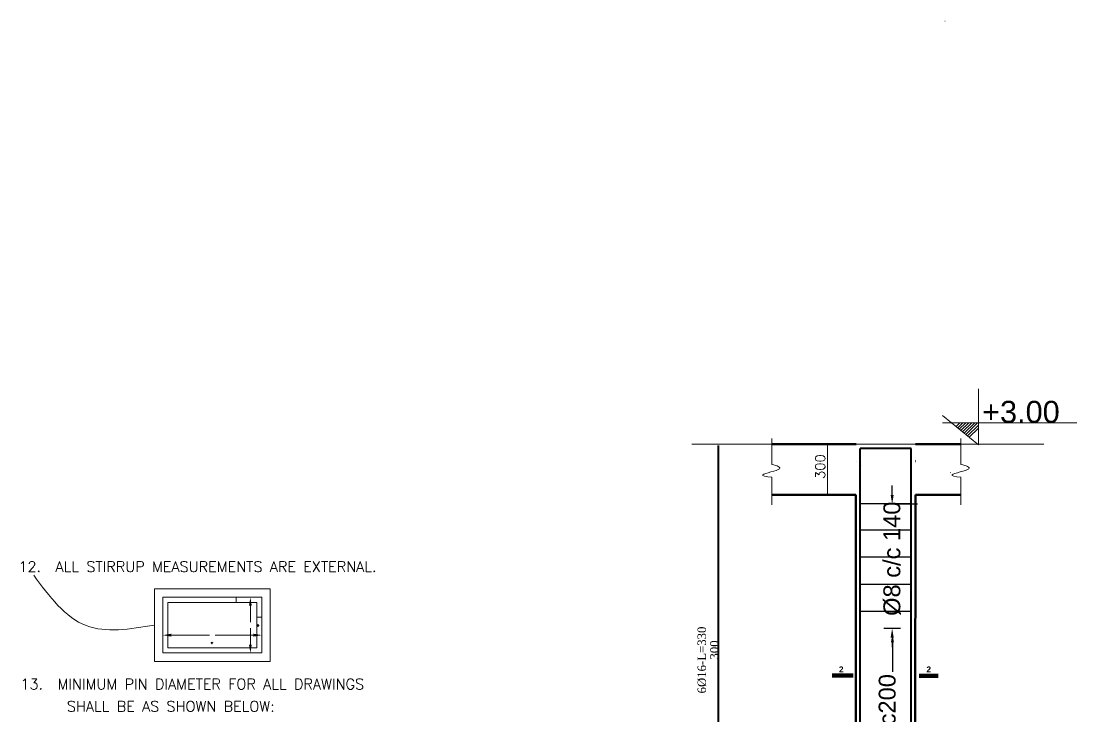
# Model space of a CAD drawing. Extents: x 60675 to 406257, y -6788 to 756297.
# Drawn here: x 380698 to 386943, y 752190 to 756297 of the extents above; entities that cross this region are included whole.
import ezdxf

# ---------------------------------------------------------------- set-up
doc = ezdxf.new("R2010")
doc.units = 0
doc.linetypes.add('CONTINOUS', pattern=[2000000.0, 1000000.0, 1000000.0])
doc.layers.get('0').update_dxf_attribs({"linetype": 'CONTINUOUS'})
doc.layers.get('Defpoints').update_dxf_attribs({"linetype": 'CONTINUOUS'})
for name, color, linetype, lineweight in [('CONC', 6, 'CONTINUOUS', 50), ('DIM', 247, 'CONTINUOUS', 20), ('REIN', 6, 'CONTINUOUS', 40), ('sec', 4, 'CONTINUOUS', 15), ('stirup', 4, 'CONTINUOUS', 30), ('WALL', 7, 'CONTINUOUS', 60)]:
    doc.layers.add(name, color=color, linetype=linetype, lineweight=lineweight)
doc.styles.add('100 to 10', font='times.ttf', dxfattribs={"height": 15})
doc.styles.add('normal 2.5', font='romans.shx')
doc.styles.add('NORMAL2.5', font='romans.shx', dxfattribs={"height": 225})
doc.styles.add('ST-T-50', font='arial.ttf', dxfattribs={"height": 130})
doc.styles.add('T30', font='arial.ttf', dxfattribs={"height": 75})
doc.styles.add('T50', font='arial.ttf', dxfattribs={"height": 13})
doc.styles.add('TEXT50-2.25', font='romans.shx')
doc.dimstyles.new('d30', dxfattribs={"dimtxt": 85, "dimasz": 55, "dimexe": 50, "dimexo": 50, "dimgap": 20, "dimtad": 1, "dimdec": 0, "dimzin": 1, "dimdsep": 46, "dimtxsty": 'T30', "dimblk1": 'ARCHTICK', "dimblk2": 'ARCHTICK', "dimsah": 1, "dimcen": 0, "dimdle": 50, "dimclrd": 256, "dimclre": 256, "dimclrt": 7, "dimadec": 0, "dimazin": 0, "dimtfac": 1, "dimtdec": 0, "dimtix": 1, "dimtofl": 0, "dimtmove": 2, "dimatfit": 3, "dimldrblk": 'ARCHTICK', "dimfxl": 1, "dimtolj": 1, "dimtzin": 0, "dimarcsym": 0})

# ---------------------------------------------------------------- blocks, each defined once
blk = doc.blocks.new('124')
for p, q in [((-1.3, 0.1), (-1.3, 0.5)), ((-1.2, 0.1), (-1.2, 0.5)), ((0.9, 0.8), (-1.1, 0.8)), ((0.9, 0.6), (-1.1, 0.6)), ((-1.1, 0.6), (-0.7, 0.6)), ((-1.1, 0.1), (-1.1, 0.5)), ((-0.6, 0.1), (-0.6, 0.5)), ((-0.6, 0.1), (-0.6, 0.5)), ((-0.5, 0.6), (-0.2, 0.6)), ((-0.1, 0.1), (-0.1, 0.5)), ((-0.1, 0.1), (-0.1, 0.5)), ((0.4, 0.6), (0, 0.6)), ((0.4, 0.1), (0.4, 0.5)), ((0.9, 0.6), (0.5, 0.6)), ((0.5, 0.1), (0.5, 0.5)), ((0.9, 0.1), (0.9, 0.5)), ((1, 0.5), (1, 0.1)), ((1.1, 0.5), (1.1, 0.1)), ((-1.1, 0), (-0.7, 0)), ((-0.5, 0), (-0.2, 0)), ((0.4, 0), (0, 0)), ((0.9, 0), (0.5, 0))]:
    blk.add_line(p, q)
for centre, radius, start, end in [((-1.1, 0.5), 0.227, 90, 179.81046), ((-1.2, 0.1), 0.0637, 175.59947, 4.10003), ((-1.1, 0.5), 0.1, 90, 179.81046), ((-1.1, 0.5), 0.072, 89.82094, 179.82094), ((-1.1, 0.1), 0.072, 179.82094, 269.82094), ((-0.7, 0.5), 0.072, 359.82094, 89.82094), ((-0.7, 0.1), 0.072, 269.82094, 359.82094), ((-0.5, 0.5), 0.072, 89.82094, 179.82094), ((-0.5, 0.1), 0.072, 179.82094, 269.82094), ((-0.2, 0.5), 0.072, 359.82094, 89.82094), ((-0.2, 0.1), 0.072, 269.82094, 359.82094), ((0, 0.5), 0.072, 90.17906, 180.17906), ((0, 0.1), 0.072, 180.17906, 270.17906), ((0.4, 0.5), 0.072, 0.17906, 90.17906), ((0.4, 0.1), 0.072, 270.17906, 0.17906), ((0.5, 0.5), 0.072, 90.17906, 180.17906), ((0.5, 0.1), 0.072, 180.17906, 270.17906), ((0.9, 0.5), 0.227, 0.18954, 90), ((0.9, 0.5), 0.1, 0.18954, 90), ((0.9, 0.5), 0.072, 0.17906, 90.17906), ((0.9, 0.1), 0.072, 270.17906, 0.17906), ((1, 0.1), 0.0637, 175.89997, 4.40053)]:
    blk.add_arc(centre, radius, start, end)
blk = doc.blocks.new('*D182')
at = {"layer": 'Defpoints', "color": 0, "lineweight": 25}
for p in [(385850.6, 753441.8), (386050.6, 753441.8), (385949, 752707.3)]:
    blk.add_point(p, dxfattribs=at)
at = {"layer": 'DIM', "lineweight": -2}
for p, q in [((385850.6, 753496.8), (385850.6, 753551.8)), ((386000.6, 753441.8), (385800.6, 753441.8)), ((385899, 752707.3), (385800.6, 752707.3)), ((385850.6, 752652.3), (385850.6, 752597.3))]:
    blk.add_line(p, q, dxfattribs=at)
at = {"layer": 'DIM', "lineweight": 25}
for points in [[(385841.5, 753496.8), (385859.8, 753496.8), (385850.6, 753441.8)], [(385841.5, 752652.3), (385859.8, 752652.3), (385850.6, 752707.3)]]:
    blk.add_solid(points, dxfattribs=at)
at = {"layer": 'DIM', "color": 7, "insert": (385850.6, 753119.1), "char_height": 13, "attachment_point": 5, "rotation": 90, "style": 'T50'}
blk.add_mtext('\\A1;{\\H7.692x;%%C8 c/c 140}', dxfattribs=at)
blk = doc.blocks.new('_ARCHTICK')
at = {"color": 0, "linetype": 'ByBlock', "const_width": 0.15}
blk.add_lwpolyline([(-0.5, -0.5), (0.5, 0.5)], dxfattribs=at)
blk = doc.blocks.new('*D183')
at = {"layer": 'Defpoints', "color": 0, "lineweight": 25}
for p in [(385852.3, 752679), (385852.3, 752679), (385852.3, 751503.7)]:
    blk.add_point(p, dxfattribs=at)
at = {"layer": 'DIM', "lineweight": -2}
for p, q in [((385852.3, 752624), (385852.3, 752451.1)), ((385852.3, 751558.7), (385852.3, 751825.5))]:
    blk.add_line(p, q, dxfattribs=at)
at = {"layer": 'DIM', "lineweight": 25}
for points in [[(385843.1, 752624), (385861.4, 752624), (385852.3, 752679)], [(385843.1, 751558.7), (385861.4, 751558.7), (385852.3, 751503.7)]]:
    blk.add_solid(points, dxfattribs=at)
at = {"layer": 'DIM', "color": 7, "insert": (385822.7, 752138.3), "char_height": 13, "attachment_point": 5, "rotation": 90, "style": 'T50'}
blk.add_mtext('\\A1;{\\H7.692x;%%C8c/c200}', dxfattribs=at)

msp = doc.modelspace()

# ---------------------------------------------------------------- linework, layer by layer
at = {"color": 30, "linetype": 'CONTINOUS', "lineweight": 13}
for p, q in [((386747.31552, 753796.25119), (384665.45276, 753796.25119)), ((386257.4053, 753796.37284), (386476.91002, 753796.37284))]:
    msp.add_line(p, q, dxfattribs=at)
at = {"lineweight": 20}
for p, q in [((381486.21198, 752941.28165), (382172.20296, 752941.28165)), ((381486.21198, 752510.96299), (381486.21198, 752941.28165)), ((381486.21198, 752941.28165), (382172.20296, 752941.28165)), ((381486.21198, 752510.96299), (381486.21198, 752941.28165)), ((382172.20296, 752941.28165), (382172.20296, 752510.96299)), ((382172.20296, 752941.28165), (382172.20296, 752510.96299)), ((382172.20296, 752510.96299), (381486.21198, 752510.96299)), ((382172.20296, 752510.96299), (381486.21198, 752510.96299))]:
    msp.add_line(p, q, dxfattribs=at)
at = {"color": 4, "lineweight": 20}
for p, q in [((381536.21198, 752891.28165), (382122.20296, 752891.28165)), ((381536.21198, 752562.07782), (381536.21198, 752891.28165)), ((381536.21198, 752891.28165), (382122.20296, 752891.28165)), ((381536.21198, 752562.07782), (381536.21198, 752891.28165)), ((381566.21198, 752861.28165), (382092.20296, 752861.28165)), ((381566.21198, 752592.07782), (381566.21198, 752861.28165)), ((381566.21198, 752861.28165), (382092.20296, 752861.28165)), ((381566.21198, 752592.07782), (381566.21198, 752861.28165)), ((381970.04357, 752891.28165), (381970.04357, 752861.28165)), ((381970.04357, 752891.28165), (381970.04357, 752861.28165)), ((382092.20296, 752861.28165), (382092.20296, 752592.07782)), ((382092.20296, 752861.28165), (382092.20296, 752592.07782)), ((382122.20296, 752891.28165), (382122.20296, 752562.07782)), ((382122.20296, 752891.28165), (382122.20296, 752562.07782)), ((382092.20296, 752772.82484), (382098.45296, 752772.82484)), ((382092.20296, 752772.82484), (382098.45296, 752772.82484)), ((382100.95296, 752772.82484), (382105.95296, 752772.82484)), ((382100.95296, 752772.82484), (382105.95296, 752772.82484)), ((382108.45296, 752772.82484), (382113.45296, 752772.82484)), ((382108.45296, 752772.82484), (382113.45296, 752772.82484)), ((382115.95296, 752772.82484), (382122.20296, 752772.82484)), ((382115.95296, 752772.82484), (382122.20296, 752772.82484)), ((382122.20296, 752562.07782), (381536.21198, 752562.07782)), ((382122.20296, 752562.07782), (381536.21198, 752562.07782)), ((382092.20296, 752592.07782), (381566.21198, 752592.07782)), ((382092.20296, 752592.07782), (381566.21198, 752592.07782))]:
    msp.add_line(p, q, dxfattribs=at)
at = {"lineweight": 20}
msp.add_spline([(380772.47157, 753021.85676), (381083.03833, 752723.71733), (381486.21198, 752726.67973)], degree=3, dxfattribs=at)
msp.add_spline([(380772.47157, 753021.85676), (381083.03833, 752723.71733), (381486.21198, 752726.67973)], degree=3, dxfattribs=at)
at = {"layer": 'CONC'}
for p, q in [((385137.2212, 753796.25119), (385637.2212, 753796.25119)), ((385987.7212, 753796.25119), (386256.92995, 753796.25119)), ((385636.7212, 753696.25119), (385637.2212, 753696.75119)), ((385636.7212, 753696.25119), (385637.2212, 753696.75119)), ((385636.7212, 753696.25119), (385637.2212, 753696.75119)), ((385636.7212, 753696.25119), (385637.2212, 753696.75119)), ((385636.7212, 753696.25119), (385637.2212, 753696.75119)), ((385987.7212, 753696.25119), (385987.2212, 753696.75119)), ((385987.7212, 753696.25119), (385987.2212, 753696.75119)), ((385987.7212, 753696.25119), (385987.2212, 753696.75119)), ((385987.7212, 753696.25119), (385987.2212, 753696.75119)), ((385987.7212, 753696.25119), (385987.2212, 753696.75119)), ((385137.2212, 753496.25119), (385636.2212, 753496.25119)), ((385636.7212, 750796.25119), (385636.2212, 753496.25119)), ((385987.2212, 750796.25119), (385987.71211, 753496.25119)), ((385987.7212, 753496.25119), (386256.92995, 753496.25119)), ((385636.2212, 753446.25119), (385636.7212, 753445.75119)), ((385636.7212, 753446.25119), (385637.2212, 753445.75119)), ((385636.7212, 753446.25119), (385637.2212, 753445.75119)), ((385636.7212, 753446.25119), (385637.2212, 753445.75119)), ((385636.7212, 753446.25119), (385637.2212, 753445.75119)), ((385636.7212, 753446.25119), (385637.2212, 753445.75119)), ((385987.2212, 753445.75119), (385987.7212, 753446.25119)), ((385987.7212, 753446.25119), (385987.2212, 753445.75119)), ((385987.7212, 753446.25119), (385987.2212, 753445.75119)), ((385987.7212, 753446.25119), (385987.2212, 753445.75119)), ((385987.7212, 753446.25119), (385987.2212, 753445.75119)), ((385987.7212, 753446.25119), (385987.2212, 753445.75119))]:
    msp.add_line(p, q, dxfattribs=at)
at = {"layer": 'DIM'}
for p, q in [((386361.20241, 754122.88067), (386361.20241, 753792.44739)), ((386361.20241, 753792.44739), (386148.60521, 753965.16717)), ((386148.60521, 753922.26046), (386943.28283, 753922.26046)), ((386228.3941, 753900.34449), (386250.31007, 753922.26046)), ((386238.14769, 753892.42041), (386267.98774, 753922.26046)), ((386247.90128, 753884.49633), (386285.66541, 753922.26046)), ((386257.65486, 753876.57225), (386303.34308, 753922.26046)), ((386267.40845, 753868.64817), (386321.02075, 753922.26046)), ((386277.16204, 753860.72408), (386338.69842, 753922.26046)), ((386286.91563, 753852.8), (386356.37609, 753922.26046)), ((386296.66922, 753844.87592), (386361.20241, 753909.40912)), ((386306.4228, 753836.95184), (386361.20241, 753891.73145))]:
    msp.add_line(p, q, dxfattribs=at)
at = {"layer": 'DIM', "color": 9, "lineweight": 20}
for p, q in [((385468.43994, 753796.25119), (385468.43994, 753496.25119)), ((382072.20296, 752891.28165), (382029.26095, 752891.28165)), ((382072.20296, 752891.28165), (382029.26095, 752891.28165)), ((382054.26095, 752841.28165), (382054.26095, 752743.94164)), ((382054.26095, 752841.28165), (382054.26095, 752743.94164)), ((381536.21198, 752612.07782), (381536.21198, 752692.32176)), ((381536.21198, 752612.07782), (381536.21198, 752692.32176)), ((381586.21198, 752667.32176), (381811.94557, 752667.32176)), ((381586.21198, 752667.32176), (381811.94557, 752667.32176)), ((382072.20296, 752667.32176), (381846.46938, 752667.32176)), ((382072.20296, 752667.32176), (381846.46938, 752667.32176)), ((382054.26095, 752612.07782), (382054.26095, 752709.41783)), ((382054.26095, 752612.07782), (382054.26095, 752709.41783)), ((382122.20296, 752612.07782), (382122.20296, 752692.32176)), ((382122.20296, 752612.07782), (382122.20296, 752692.32176)), ((382072.20296, 752562.07782), (382029.26095, 752562.07782)), ((382072.20296, 752562.07782), (382029.26095, 752562.07782))]:
    msp.add_line(p, q, dxfattribs=at)
for points in [[(382045.92762, 752841.28165), (382062.59428, 752841.28165), (382054.26095, 752891.28165)], [(382045.92762, 752841.28165), (382062.59428, 752841.28165), (382054.26095, 752891.28165)], [(381586.21198, 752675.65509), (381586.21198, 752658.98843), (381536.21198, 752667.32176)], [(381586.21198, 752675.65509), (381586.21198, 752658.98843), (381536.21198, 752667.32176)], [(382072.20296, 752675.65509), (382072.20296, 752658.98843), (382122.20296, 752667.32176)], [(382072.20296, 752675.65509), (382072.20296, 752658.98843), (382122.20296, 752667.32176)], [(382045.92762, 752612.07782), (382062.59428, 752612.07782), (382054.26095, 752562.07782)], [(382045.92762, 752612.07782), (382062.59428, 752612.07782), (382054.26095, 752562.07782)]]:
    msp.add_solid(points, dxfattribs=at)
at = {"layer": 'REIN'}
for p, q in [((384822.90026, 750796.25119), (384822.90026, 753788.40622)), ((385662.2212, 748821.25119), (385662.2212, 753771.25119)), ((385962.2212, 753771.25119), (385662.2212, 753771.25119)), ((385962.2212, 748821.25119), (385962.2212, 753771.25119)), ((385662.7212, 753671.25119), (385662.2212, 753670.75119)), ((385662.7212, 753671.25119), (385662.2212, 753670.75119)), ((385662.7212, 753671.25119), (385662.2212, 753670.75119)), ((385662.7212, 753671.25119), (385662.2212, 753670.75119)), ((385662.7212, 753671.25119), (385662.2212, 753670.75119)), ((385662.7212, 753471.25119), (385662.2212, 753471.75119)), ((385662.7212, 753471.25119), (385662.2212, 753471.75119)), ((385662.7212, 753471.25119), (385662.2212, 753471.75119)), ((385662.7212, 753471.25119), (385662.2212, 753471.75119)), ((385662.7212, 753471.25119), (385662.2212, 753471.75119))]:
    msp.add_line(p, q, dxfattribs=at)
at = {"layer": 'sec'}
for p, q in [((385137.92908, 753829.19945), (385137.92908, 753677.08538)), ((386257.63783, 753829.19945), (386257.63783, 753677.08538)), ((385137.92908, 753601.07581), (385137.92908, 753438.18802)), ((386257.63783, 753601.07581), (386257.63783, 753438.18802))]:
    msp.add_line(p, q, dxfattribs=at)
at = {"layer": 'sec', "const_width": 25}
for points in [[(385620.37714, 752428.35434), (385494.20667, 752428.35434)], [(386010.02346, 752427.19658), (386124.06764, 752427.19658)]]:
    msp.add_lwpolyline(points, dxfattribs=at)
at = {"layer": 'sec'}
for points in [[(385137.92908, 753601.07581), (385103.68653, 753605.0405), (385041.75252, 753616.14836), (385225.4702, 753647.06209), (385171.02896, 753668.3821), (385137.92908, 753677.08538)], [(386257.63783, 753601.07581), (386223.39528, 753605.0405), (386161.46127, 753616.14836), (386345.17895, 753647.06209), (386290.73771, 753668.3821), (386257.63783, 753677.08538)]]:
    msp.add_open_spline(points, degree=3, knots=[30.0282358983, 30.0282358983, 30.0282358983, 30.0282358983, 101.3928005334, 206.869101189, 280.2675118487, 280.2675118487, 280.2675118487, 280.2675118487], dxfattribs=at)
at = {"layer": 'stirup'}
for p, q in [((385662.7212, 753446.25119), (385962.7212, 753446.25119)), ((385662.7212, 753289.87965), (385962.7212, 753289.87965)), ((385662.7212, 753129.56279), (385962.7212, 753129.56279)), ((385662.7212, 752969.24592), (385962.7212, 752969.24592)), ((385662.7212, 752808.92906), (385962.7212, 752808.92906))]:
    msp.add_line(p, q, dxfattribs=at)

# ---------------------------------------------------------------- block references
at = {"layer": 'DIM'}
for p in [(386162.615, 756296.1158), (386256.92995, 753796.25119), (386196.48669, 753628.96549)]:
    msp.add_blockref('124', p, dxfattribs=at)

# ---------------------------------------------------------------- texts
at = {"color": 3, "lineweight": 20, "style": 'NORMAL2.5'}
msp.add_text('12.  ALL STIRRUP MEASUREMENTS ARE EXTERNAL.', height=62.5, dxfattribs=at).set_placement((380682.08072, 753040.73695))
at = {"color": 4, "linetype": 'CONTINOUS', "lineweight": 5, "char_height": 35, "style": '100 to 10'}
for insert, attachment_point in [((385562.90541, 752482.42233), 3), ((386053.32544, 752482.33561), 1)]:
    msp.add_mtext('{\\fArial|b1|i0|c0|p34;2}', dxfattribs=dict(at, insert=insert, attachment_point=attachment_point))
at = {"layer": 'DIM', "color": 3, "lineweight": 20, "style": 'normal 2.5'}
msp.add_text('.', height=100, rotation=90, dxfattribs=at).set_placement((382104.26095, 752702.87021))
msp.add_text('.', height=100, rotation=90, dxfattribs=at).set_placement((382104.26095, 752702.87021))
at = {"layer": 'DIM', "color": 3, "lineweight": 20}
for s, height, style, p in [('.', 100, 'normal 2.5', (381805.39795, 752617.32176)), ('.', 100, 'normal 2.5', (381805.39795, 752617.32176)), ('13.  MINIMUM PIN DIAMETER FOR ALL DRAWINGS ', 62.5, 'NORMAL2.5', (380693.89851, 752346.83436)), ('SHALL BE AS SHOWN BELOW:', 62.5, 'NORMAL2.5', (380968.84626, 752215.46415))]:
    msp.add_text(s, height=height, dxfattribs=dict(at, style=style)).set_placement(p)
at = {"layer": 'DIM', "insert": (386382.48014, 754052.32908), "char_height": 130, "attachment_point": 1, "style": 'ST-T-50'}
msp.add_mtext('+3.00', dxfattribs=at)
at = {"layer": 'DIM', "color": 3, "lineweight": 20, "insert": (385425.18994, 753663.54639), "char_height": 56.5, "attachment_point": 5, "rotation": 90, "style": 'TEXT50-2.25'}
msp.add_mtext('\\A1;{\\C256;300}', dxfattribs=at)
at = {"layer": 'DIM', "insert": (384699.36816, 752322.99197), "char_height": 50, "width": 434.690421, "attachment_point": 1, "rotation": 90, "style": '100 to 10'}
msp.add_mtext('{\\fTimes New Roman CE|b0|i0|c238|p18;\\C7;6%%C1\\fTimes New Roman CE|b0|i0|c0|p18;6\\fTimes New Roman CE|b0|i0|c238|p18;-L=\\fTimes New Roman CE|b0|i0|c0|p18;330}', dxfattribs=at)
at = {"layer": 'WALL', "color": 1, "linetype": 'CONTINOUS', "lineweight": 25, "insert": (384773.65718, 752523.02304), "char_height": 50, "width": 434.690421, "attachment_point": 1, "rotation": 90, "style": '100 to 10'}
msp.add_mtext('{\\fTimes New Roman CE|b0|i0|c238|p18;\\C7;3\\fTimes New Roman CE|b0|i0|c0|p18;0\\fTimes New Roman CE|b0|i0|c238|p18;0}', dxfattribs=at)

# ---------------------------------------------------------------- dimensions: what is measured, and where the dimension line sits
at = {"layer": 'DIM'}
for base, p1, p2, text, picture, middle in [((385850.61789, 753441.82882), (385949.03456, 752707.29627), (386050.56489, 753441.82882), '{\\H7.692x;%%C8 c/c 140}', '*D182', (385850.61789, 753119.12698)), ((385852.25859, 752679.01078), (385852.25859, 751503.6505), (385852.25859, 752679.01078), '{\\H7.692x;%%C8c/c200}', '*D183', (385822.67751, 752138.30733))]:
    dim = msp.add_linear_dim(base=base, p1=p1, p2=p2, angle=90, text=text, dimstyle='d30', override={"dimtxsty": 'T50'}, dxfattribs=at)
    dim.commit()
    dim.dimension.update_dxf_attribs({"geometry": picture, "text_midpoint": middle, "dimtype": 160})

doc.saveas('drawing.dxf')
